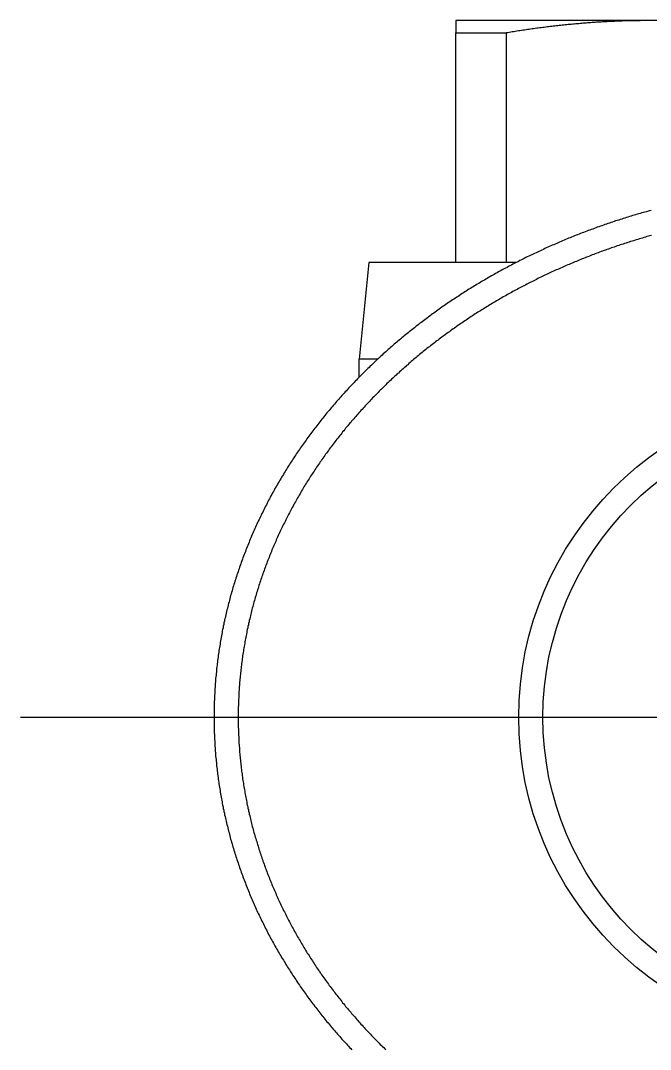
# Model space of a CAD drawing. Extents: x -25.5 to 24.9, y -24.6 to 9.2.
# Drawn here: x 7.87 to 14.38, y -3.43 to 7.2 of the extents above; entities that cross this region are included whole.
import ezdxf

# ---------------------------------------------------------------- set-up
doc = ezdxf.new("R2010")
doc.units = 0
doc.linetypes.add('CENTER', pattern=[50.8, 31.75, -6.35, 6.35, -6.35])
doc.layers.get('0').update_dxf_attribs({"linetype": 'CONTINUOUS'})
doc.layers.add('CENTER', color=1, linetype='CENTER')

msp = doc.modelspace()

# ---------------------------------------------------------------- linework, layer by layer
at = {"color": 7, "linetype": 'CONTINUOUS'}
for p, q in [((14.368, 7.2), (12.368, 7.2)), ((12.368, 7.2), (12.368, 7.073)), ((18.368, 7.2), (14.368, 7.2)), ((12.368, 4.7), (12.368, 7.073)), ((12.368, 7.073), (12.888, 7.073)), ((12.888, 7.073), (12.888, 4.7)), ((11.468, 4.7), (11.368, 3.7)), ((12.992, 4.7), (11.468, 4.7)), ((11.368, 3.514), (11.368, 3.7)), ((11.559, 3.7), (11.368, 3.7))]:
    msp.add_line(p, q, dxfattribs=at)
at = {"color": 7}
for points in [[(14.368, 7.2, 0), (14.352, 7.2, 0), (14.336, 7.2, 0), (14.321, 7.2, 0), (14.305, 7.2, 0), (14.289, 7.2, 0), (14.274, 7.199, 0), (14.258, 7.199, 0), (14.242, 7.199, 0), (14.226, 7.199, 0), (14.211, 7.199, 0), (14.195, 7.198, 0), (14.18, 7.198, 0), (14.164, 7.197, 0), (14.148, 7.197, 0), (14.133, 7.197, 0), (14.117, 7.196, 0), (14.101, 7.196, 0), (14.086, 7.195, 0), (14.07, 7.195, 0), (14.055, 7.194, 0), (14.039, 7.193, 0), (14.024, 7.193, 0), (14.008, 7.192, 0), (13.993, 7.191, 0), (13.977, 7.191, 0), (13.962, 7.19, 0), (13.946, 7.189, 0), (13.931, 7.188, 0), (13.915, 7.188, 0), (13.9, 7.187, 0), (13.885, 7.186, 0), (13.869, 7.185, 0), (13.854, 7.184, 0), (13.838, 7.183, 0), (13.823, 7.182, 0), (13.807, 7.181, 0), (13.792, 7.18, 0), (13.777, 7.179, 0), (13.761, 7.178, 0), (13.746, 7.177, 0), (13.73, 7.176, 0), (13.715, 7.174, 0), (13.699, 7.173, 0), (13.684, 7.172, 0), (13.669, 7.171, 0), (13.653, 7.169, 0), (13.638, 7.168, 0), (13.622, 7.167, 0), (13.607, 7.165, 0), (13.591, 7.164, 0), (13.576, 7.162, 0), (13.561, 7.161, 0), (13.545, 7.159, 0), (13.53, 7.158, 0), (13.514, 7.156, 0), (13.499, 7.155, 0), (13.483, 7.153, 0), (13.468, 7.152, 0), (13.452, 7.15, 0), (13.437, 7.148, 0), (13.421, 7.147, 0), (13.406, 7.145, 0), (13.39, 7.143, 0), (13.375, 7.141, 0), (13.359, 7.14, 0), (13.344, 7.138, 0), (13.328, 7.136, 0), (13.313, 7.134, 0), (13.297, 7.132, 0), (13.282, 7.13, 0), (13.266, 7.128, 0), (13.251, 7.126, 0), (13.235, 7.124, 0), (13.219, 7.122, 0), (13.204, 7.12, 0), (13.188, 7.118, 0), (13.172, 7.116, 0), (13.157, 7.114, 0), (13.141, 7.111, 0), (13.125, 7.109, 0), (13.11, 7.107, 0), (13.094, 7.105, 0), (13.078, 7.102, 0), (13.062, 7.1, 0), (13.046, 7.098, 0), (13.031, 7.095, 0), (13.015, 7.093, 0), (12.999, 7.09, 0), (12.983, 7.088, 0), (12.967, 7.085, 0), (12.951, 7.083, 0), (12.935, 7.08, 0), (12.92, 7.078, 0), (12.904, 7.075, 0), (12.888, 7.073, 0)], [(14.384, 7.2, 0), (14.368, 7.2, 0)], [(14.387, 5.238, 0), (14.371, 5.234, 0), (14.355, 5.23, 0), (14.339, 5.225, 0), (14.323, 5.221, 0), (14.307, 5.216, 0), (14.291, 5.212, 0), (14.275, 5.207, 0), (14.259, 5.202, 0), (14.243, 5.198, 0), (14.227, 5.193, 0), (14.211, 5.188, 0), (14.195, 5.184, 0), (14.179, 5.179, 0), (14.163, 5.174, 0), (14.147, 5.169, 0), (14.131, 5.164, 0), (14.115, 5.159, 0), (14.099, 5.154, 0), (14.083, 5.149, 0), (14.068, 5.144, 0), (14.052, 5.139, 0), (14.036, 5.134, 0), (14.02, 5.129, 0), (14.004, 5.123, 0), (13.988, 5.118, 0), (13.972, 5.113, 0), (13.957, 5.107, 0), (13.941, 5.102, 0), (13.925, 5.097, 0), (13.909, 5.091, 0), (13.893, 5.086, 0), (13.878, 5.08, 0), (13.862, 5.075, 0), (13.846, 5.069, 0), (13.83, 5.064, 0), (13.815, 5.058, 0), (13.799, 5.052, 0), (13.783, 5.046, 0), (13.768, 5.041, 0), (13.752, 5.035, 0), (13.736, 5.029, 0), (13.721, 5.023, 0), (13.705, 5.017, 0), (13.689, 5.011, 0), (13.674, 5.005, 0), (13.658, 4.999, 0), (13.643, 4.993, 0), (13.627, 4.987, 0), (13.612, 4.981, 0), (13.596, 4.975, 0), (13.581, 4.969, 0), (13.565, 4.962, 0), (13.55, 4.956, 0), (13.534, 4.95, 0), (13.519, 4.943, 0), (13.503, 4.937, 0), (13.488, 4.93, 0), (13.472, 4.924, 0), (13.457, 4.917, 0), (13.441, 4.911, 0), (13.426, 4.904, 0), (13.411, 4.898, 0), (13.395, 4.891, 0), (13.38, 4.884, 0), (13.365, 4.878, 0), (13.349, 4.871, 0), (13.334, 4.864, 0), (13.319, 4.857, 0), (13.303, 4.85, 0), (13.288, 4.843, 0), (13.273, 4.836, 0), (13.258, 4.829, 0), (13.242, 4.822, 0), (13.227, 4.815, 0), (13.212, 4.808, 0), (13.197, 4.801, 0), (13.182, 4.794, 0), (13.167, 4.787, 0), (13.152, 4.779, 0), (13.136, 4.772, 0), (13.121, 4.765, 0), (13.106, 4.757, 0), (13.091, 4.75, 0), (13.076, 4.742, 0), (13.061, 4.735, 0), (13.046, 4.727, 0), (13.031, 4.72, 0), (13.016, 4.712, 0), (13.001, 4.705, 0), (12.986, 4.697, 0), (12.972, 4.689, 0), (12.957, 4.682, 0), (12.942, 4.674, 0), (12.927, 4.666, 0), (12.912, 4.658, 0), (12.897, 4.65, 0), (12.882, 4.642, 0), (12.868, 4.634, 0), (12.853, 4.626, 0), (12.838, 4.618, 0), (12.823, 4.61, 0), (12.809, 4.602, 0), (12.794, 4.594, 0), (12.779, 4.586, 0), (12.765, 4.577, 0), (12.75, 4.569, 0), (12.735, 4.561, 0), (12.721, 4.553, 0), (12.706, 4.544, 0), (12.692, 4.536, 0), (12.677, 4.527, 0), (12.663, 4.519, 0), (12.648, 4.51, 0), (12.634, 4.502, 0), (12.619, 4.493, 0), (12.605, 4.484, 0), (12.59, 4.476, 0), (12.576, 4.467, 0), (12.562, 4.458, 0), (12.547, 4.449, 0), (12.533, 4.441, 0), (12.519, 4.432, 0), (12.504, 4.423, 0), (12.49, 4.414, 0), (12.476, 4.405, 0), (12.462, 4.396, 0), (12.448, 4.387, 0), (12.433, 4.378, 0), (12.419, 4.369, 0), (12.405, 4.36, 0), (12.391, 4.35, 0), (12.377, 4.341, 0), (12.363, 4.332, 0), (12.349, 4.322, 0), (12.335, 4.313, 0), (12.321, 4.304, 0), (12.307, 4.294, 0), (12.293, 4.285, 0), (12.279, 4.275, 0), (12.265, 4.266, 0), (12.251, 4.256, 0), (12.238, 4.247, 0), (12.224, 4.237, 0), (12.21, 4.227, 0), (12.196, 4.218, 0), (12.182, 4.208, 0), (12.169, 4.198, 0), (12.155, 4.188, 0), (12.142, 4.178, 0), (12.128, 4.169, 0), (12.114, 4.159, 0), (12.101, 4.149, 0), (12.087, 4.139, 0), (12.074, 4.129, 0), (12.06, 4.119, 0), (12.047, 4.108, 0), (12.033, 4.098, 0), (12.02, 4.088, 0), (12.006, 4.078, 0), (11.993, 4.068, 0), (11.98, 4.057, 0), (11.966, 4.047, 0), (11.953, 4.037, 0), (11.94, 4.026, 0), (11.927, 4.016, 0), (11.914, 4.005, 0), (11.9, 3.995, 0), (11.887, 3.984, 0), (11.874, 3.974, 0), (11.861, 3.963, 0), (11.848, 3.952, 0), (11.835, 3.942, 0), (11.822, 3.931, 0), (11.809, 3.92, 0), (11.796, 3.909, 0), (11.783, 3.899, 0), (11.77, 3.888, 0), (11.758, 3.877, 0), (11.745, 3.866, 0), (11.732, 3.855, 0), (11.719, 3.844, 0), (11.706, 3.833, 0), (11.694, 3.822, 0), (11.681, 3.811, 0), (11.668, 3.8, 0), (11.656, 3.788, 0), (11.643, 3.777, 0), (11.631, 3.766, 0), (11.618, 3.755, 0), (11.606, 3.743, 0), (11.593, 3.732, 0), (11.581, 3.72, 0), (11.569, 3.709, 0), (11.556, 3.698, 0), (11.544, 3.686, 0), (11.532, 3.675, 0), (11.519, 3.663, 0), (11.507, 3.651, 0), (11.495, 3.64, 0), (11.483, 3.628, 0), (11.471, 3.616, 0), (11.459, 3.605, 0), (11.447, 3.593, 0), (11.435, 3.581, 0), (11.423, 3.569, 0), (11.411, 3.557, 0), (11.399, 3.545, 0), (11.387, 3.533, 0), (11.375, 3.521, 0), (11.363, 3.509, 0), (11.351, 3.497, 0), (11.34, 3.485, 0), (11.328, 3.473, 0), (11.316, 3.461, 0), (11.305, 3.449, 0), (11.293, 3.436, 0), (11.281, 3.424, 0), (11.27, 3.412, 0), (11.258, 3.4, 0), (11.247, 3.387, 0), (11.236, 3.375, 0), (11.224, 3.362, 0), (11.213, 3.35, 0), (11.201, 3.337, 0), (11.19, 3.325, 0), (11.179, 3.312, 0), (11.168, 3.3, 0), (11.157, 3.287, 0), (11.146, 3.274, 0), (11.134, 3.262, 0), (11.123, 3.249, 0), (11.112, 3.236, 0), (11.101, 3.223, 0), (11.09, 3.21, 0), (11.079, 3.197, 0), (11.069, 3.185, 0), (11.058, 3.172, 0), (11.047, 3.159, 0), (11.036, 3.146, 0), (11.025, 3.132, 0), (11.015, 3.119, 0), (11.004, 3.106, 0), (10.993, 3.093, 0), (10.983, 3.08, 0), (10.972, 3.067, 0), (10.962, 3.053, 0), (10.951, 3.04, 0), (10.941, 3.027, 0), (10.931, 3.013, 0), (10.92, 3, 0), (10.91, 2.987, 0), (10.9, 2.973, 0), (10.889, 2.96, 0), (10.879, 2.946, 0), (10.869, 2.932, 0), (10.859, 2.919, 0), (10.849, 2.905, 0), (10.839, 2.892, 0), (10.829, 2.878, 0), (10.819, 2.864, 0), (10.809, 2.85, 0), (10.799, 2.837, 0), (10.79, 2.823, 0), (10.78, 2.809, 0), (10.77, 2.795, 0), (10.76, 2.781, 0), (10.751, 2.767, 0), (10.741, 2.753, 0), (10.732, 2.739, 0), (10.722, 2.725, 0), (10.713, 2.711, 0), (10.703, 2.697, 0), (10.694, 2.683, 0), (10.684, 2.668, 0), (10.675, 2.654, 0), (10.666, 2.64, 0), (10.657, 2.626, 0), (10.647, 2.611, 0), (10.638, 2.597, 0), (10.629, 2.583, 0), (10.62, 2.568, 0), (10.611, 2.554, 0), (10.602, 2.539, 0), (10.593, 2.525, 0), (10.585, 2.51, 0), (10.576, 2.495, 0), (10.567, 2.481, 0), (10.558, 2.466, 0), (10.55, 2.452, 0), (10.541, 2.437, 0), (10.532, 2.422, 0), (10.524, 2.407, 0), (10.515, 2.393, 0), (10.507, 2.378, 0), (10.498, 2.363, 0), (10.49, 2.348, 0), (10.482, 2.333, 0), (10.474, 2.318, 0), (10.465, 2.303, 0), (10.457, 2.288, 0), (10.449, 2.273, 0), (10.441, 2.258, 0), (10.433, 2.243, 0), (10.425, 2.228, 0), (10.417, 2.212, 0), (10.409, 2.197, 0), (10.402, 2.182, 0), (10.394, 2.167, 0), (10.386, 2.152, 0), (10.379, 2.136, 0), (10.371, 2.121, 0), (10.363, 2.106, 0), (10.356, 2.09, 0), (10.348, 2.075, 0), (10.341, 2.059, 0), (10.334, 2.044, 0), (10.326, 2.028, 0), (10.319, 2.013, 0), (10.312, 1.997, 0), (10.305, 1.982, 0), (10.298, 1.966, 0), (10.291, 1.95, 0), (10.284, 1.935, 0), (10.277, 1.919, 0), (10.27, 1.903, 0), (10.263, 1.888, 0), (10.256, 1.872, 0), (10.25, 1.856, 0), (10.243, 1.84, 0), (10.236, 1.825, 0), (10.23, 1.809, 0), (10.223, 1.793, 0), (10.217, 1.777, 0), (10.21, 1.761, 0), (10.204, 1.745, 0), (10.198, 1.729, 0), (10.192, 1.713, 0), (10.185, 1.697, 0), (10.179, 1.681, 0), (10.173, 1.665, 0), (10.167, 1.649, 0), (10.161, 1.633, 0), (10.155, 1.617, 0), (10.15, 1.601, 0), (10.144, 1.585, 0), (10.138, 1.569, 0), (10.133, 1.552, 0), (10.127, 1.536, 0), (10.121, 1.52, 0), (10.116, 1.504, 0), (10.11, 1.487, 0), (10.105, 1.471, 0), (10.1, 1.455, 0), (10.095, 1.439, 0), (10.089, 1.422, 0), (10.084, 1.406, 0), (10.079, 1.39, 0), (10.074, 1.373, 0), (10.069, 1.357, 0), (10.064, 1.34, 0), (10.059, 1.324, 0), (10.055, 1.307, 0), (10.05, 1.291, 0), (10.045, 1.274, 0), (10.04, 1.258, 0), (10.036, 1.241, 0), (10.031, 1.225, 0), (10.027, 1.208, 0), (10.023, 1.192, 0), (10.018, 1.175, 0), (10.014, 1.159, 0), (10.01, 1.142, 0), (10.006, 1.125, 0), (10.002, 1.109, 0), (9.998, 1.092, 0), (9.994, 1.075, 0), (9.99, 1.059, 0), (9.986, 1.042, 0), (9.982, 1.025, 0), (9.978, 1.009, 0), (9.975, 0.992, 0), (9.971, 0.975, 0), (9.968, 0.958, 0), (9.964, 0.942, 0), (9.961, 0.925, 0), (9.957, 0.908, 0), (9.954, 0.891, 0), (9.951, 0.875, 0), (9.948, 0.858, 0), (9.945, 0.841, 0), (9.942, 0.824, 0), (9.939, 0.807, 0), (9.936, 0.79, 0), (9.933, 0.773, 0), (9.93, 0.757, 0), (9.927, 0.74, 0), (9.925, 0.723, 0), (9.922, 0.706, 0), (9.919, 0.689, 0), (9.917, 0.672, 0), (9.915, 0.655, 0), (9.912, 0.638, 0), (9.91, 0.621, 0), (9.908, 0.604, 0), (9.905, 0.587, 0), (9.903, 0.57, 0), (9.901, 0.554, 0), (9.899, 0.537, 0), (9.897, 0.52, 0), (9.895, 0.503, 0), (9.894, 0.486, 0), (9.892, 0.469, 0), (9.89, 0.452, 0), (9.889, 0.435, 0), (9.887, 0.418, 0), (9.885, 0.401, 0), (9.884, 0.384, 0), (9.883, 0.367, 0), (9.881, 0.35, 0), (9.88, 0.333, 0), (9.879, 0.315, 0), (9.878, 0.298, 0), (9.877, 0.281, 0), (9.876, 0.264, 0), (9.875, 0.247, 0), (9.874, 0.23, 0), (9.873, 0.213, 0), (9.872, 0.196, 0), (9.872, 0.179, 0), (9.871, 0.162, 0), (9.87, 0.145, 0), (9.87, 0.128, 0), (9.869, 0.111, 0), (9.869, 0.094, 0), (9.869, 0.077, 0), (9.869, 0.06, 0), (9.868, 0.043, 0), (9.868, 0.026, 0), (9.868, 0.009, 0), (9.868, -0.009, 0), (9.868, -0.026, 0), (9.868, -0.043, 0), (9.869, -0.06, 0), (9.869, -0.077, 0), (9.869, -0.094, 0), (9.87, -0.111, 0), (9.87, -0.128, 0), (9.87, -0.145, 0), (9.871, -0.162, 0), (9.872, -0.179, 0), (9.872, -0.196, 0), (9.873, -0.213, 0), (9.874, -0.23, 0), (9.875, -0.247, 0), (9.876, -0.264, 0), (9.877, -0.281, 0), (9.878, -0.298, 0), (9.879, -0.315, 0), (9.88, -0.332, 0), (9.881, -0.35, 0), (9.883, -0.367, 0), (9.884, -0.384, 0), (9.885, -0.401, 0), (9.887, -0.418, 0), (9.889, -0.435, 0), (9.89, -0.452, 0), (9.892, -0.469, 0), (9.894, -0.486, 0), (9.895, -0.503, 0), (9.897, -0.52, 0), (9.899, -0.537, 0), (9.901, -0.553, 0), (9.903, -0.57, 0), (9.905, -0.587, 0), (9.908, -0.604, 0), (9.91, -0.621, 0), (9.912, -0.638, 0), (9.915, -0.655, 0), (9.917, -0.672, 0), (9.919, -0.689, 0), (9.922, -0.706, 0), (9.925, -0.723, 0), (9.927, -0.74, 0), (9.93, -0.757, 0), (9.933, -0.773, 0), (9.936, -0.79, 0), (9.939, -0.807, 0), (9.942, -0.824, 0), (9.945, -0.841, 0), (9.948, -0.858, 0), (9.951, -0.874, 0), (9.954, -0.891, 0), (9.957, -0.908, 0), (9.961, -0.925, 0), (9.964, -0.942, 0), (9.968, -0.958, 0), (9.971, -0.975, 0), (9.975, -0.992, 0), (9.978, -1.009, 0), (9.982, -1.025, 0), (9.986, -1.042, 0), (9.99, -1.059, 0), (9.994, -1.075, 0), (9.998, -1.092, 0), (10.002, -1.109, 0), (10.006, -1.125, 0), (10.01, -1.142, 0), (10.014, -1.159, 0), (10.018, -1.175, 0), (10.023, -1.192, 0), (10.027, -1.208, 0), (10.031, -1.225, 0), (10.036, -1.241, 0), (10.04, -1.258, 0), (10.045, -1.274, 0), (10.05, -1.291, 0), (10.055, -1.307, 0), (10.059, -1.324, 0), (10.064, -1.34, 0), (10.069, -1.357, 0), (10.074, -1.373, 0), (10.079, -1.389, 0), (10.084, -1.406, 0), (10.089, -1.422, 0), (10.095, -1.439, 0), (10.1, -1.455, 0), (10.105, -1.471, 0), (10.111, -1.487, 0), (10.116, -1.504, 0), (10.121, -1.52, 0), (10.127, -1.536, 0), (10.133, -1.552, 0), (10.138, -1.569, 0), (10.144, -1.585, 0), (10.15, -1.601, 0), (10.155, -1.617, 0), (10.161, -1.633, 0), (10.167, -1.649, 0), (10.173, -1.665, 0), (10.179, -1.681, 0), (10.185, -1.697, 0), (10.192, -1.713, 0), (10.198, -1.729, 0), (10.204, -1.745, 0), (10.21, -1.761, 0), (10.217, -1.777, 0), (10.223, -1.793, 0), (10.23, -1.809, 0), (10.236, -1.825, 0), (10.243, -1.84, 0), (10.25, -1.856, 0), (10.256, -1.872, 0), (10.263, -1.888, 0), (10.27, -1.903, 0), (10.277, -1.919, 0), (10.284, -1.935, 0), (10.291, -1.95, 0), (10.298, -1.966, 0), (10.305, -1.982, 0), (10.312, -1.997, 0), (10.319, -2.013, 0), (10.326, -2.028, 0), (10.334, -2.044, 0), (10.341, -2.059, 0), (10.348, -2.075, 0), (10.356, -2.09, 0), (10.363, -2.106, 0), (10.371, -2.121, 0), (10.379, -2.136, 0), (10.386, -2.152, 0), (10.394, -2.167, 0), (10.402, -2.182, 0), (10.409, -2.197, 0), (10.417, -2.212, 0), (10.425, -2.228, 0), (10.433, -2.243, 0), (10.441, -2.258, 0), (10.449, -2.273, 0), (10.457, -2.288, 0), (10.465, -2.303, 0), (10.474, -2.318, 0), (10.482, -2.333, 0), (10.49, -2.348, 0), (10.498, -2.363, 0), (10.507, -2.378, 0), (10.515, -2.392, 0), (10.524, -2.407, 0), (10.532, -2.422, 0), (10.541, -2.437, 0), (10.55, -2.451, 0), (10.558, -2.466, 0), (10.567, -2.481, 0), (10.576, -2.495, 0), (10.585, -2.51, 0), (10.593, -2.524, 0), (10.602, -2.539, 0), (10.611, -2.553, 0), (10.62, -2.568, 0), (10.629, -2.582, 0), (10.638, -2.597, 0), (10.647, -2.611, 0), (10.657, -2.625, 0), (10.666, -2.64, 0), (10.675, -2.654, 0), (10.684, -2.668, 0), (10.694, -2.682, 0), (10.703, -2.697, 0), (10.713, -2.711, 0), (10.722, -2.725, 0), (10.732, -2.739, 0), (10.741, -2.753, 0), (10.751, -2.767, 0), (10.76, -2.781, 0), (10.77, -2.795, 0), (10.78, -2.809, 0), (10.79, -2.823, 0), (10.799, -2.837, 0), (10.809, -2.85, 0), (10.819, -2.864, 0), (10.829, -2.878, 0), (10.839, -2.892, 0), (10.849, -2.905, 0), (10.859, -2.919, 0), (10.869, -2.932, 0), (10.879, -2.946, 0), (10.889, -2.96, 0), (10.9, -2.973, 0), (10.91, -2.987, 0), (10.92, -3, 0), (10.931, -3.013, 0), (10.941, -3.027, 0), (10.951, -3.04, 0), (10.962, -3.053, 0), (10.972, -3.067, 0), (10.983, -3.08, 0), (10.993, -3.093, 0), (11.004, -3.106, 0), (11.015, -3.119, 0), (11.025, -3.133, 0), (11.036, -3.146, 0), (11.047, -3.159, 0), (11.058, -3.172, 0), (11.069, -3.185, 0), (11.079, -3.197, 0), (11.09, -3.21, 0), (11.101, -3.223, 0), (11.112, -3.236, 0), (11.123, -3.249, 0), (11.134, -3.262, 0), (11.146, -3.274, 0), (11.157, -3.287, 0), (11.168, -3.3, 0), (11.179, -3.312, 0), (11.19, -3.325, 0), (11.201, -3.337, 0), (11.213, -3.35, 0), (11.224, -3.362, 0), (11.236, -3.375, 0), (11.247, -3.387, 0), (11.258, -3.4, 0), (11.27, -3.412, 0), (11.281, -3.424, 0), (11.293, -3.436, 0)], [(14.391, 4.98, 0), (14.375, 4.976, 0), (14.36, 4.971, 0), (14.344, 4.967, 0), (14.329, 4.962, 0), (14.313, 4.958, 0), (14.298, 4.953, 0), (14.282, 4.949, 0), (14.267, 4.944, 0), (14.251, 4.939, 0), (14.236, 4.935, 0), (14.221, 4.93, 0), (14.205, 4.925, 0), (14.19, 4.92, 0), (14.174, 4.916, 0), (14.159, 4.911, 0), (14.144, 4.906, 0), (14.128, 4.901, 0), (14.113, 4.896, 0), (14.098, 4.891, 0), (14.082, 4.886, 0), (14.067, 4.881, 0), (14.052, 4.876, 0), (14.037, 4.871, 0), (14.021, 4.865, 0), (14.006, 4.86, 0), (13.991, 4.855, 0), (13.976, 4.85, 0), (13.96, 4.844, 0), (13.945, 4.839, 0), (13.93, 4.834, 0), (13.915, 4.828, 0), (13.9, 4.823, 0), (13.884, 4.817, 0), (13.869, 4.812, 0), (13.854, 4.806, 0), (13.839, 4.801, 0), (13.824, 4.795, 0), (13.809, 4.789, 0), (13.794, 4.784, 0), (13.779, 4.778, 0), (13.764, 4.772, 0), (13.749, 4.766, 0), (13.734, 4.76, 0), (13.719, 4.754, 0), (13.704, 4.749, 0), (13.689, 4.743, 0), (13.674, 4.737, 0), (13.659, 4.731, 0), (13.644, 4.724, 0), (13.629, 4.718, 0), (13.614, 4.712, 0), (13.599, 4.706, 0), (13.584, 4.7, 0), (13.569, 4.694, 0), (13.554, 4.687, 0), (13.54, 4.681, 0), (13.525, 4.675, 0), (13.51, 4.668, 0), (13.495, 4.662, 0), (13.48, 4.655, 0), (13.466, 4.649, 0), (13.451, 4.642, 0), (13.436, 4.636, 0), (13.421, 4.629, 0), (13.406, 4.623, 0), (13.392, 4.616, 0), (13.377, 4.609, 0), (13.362, 4.602, 0), (13.348, 4.596, 0), (13.333, 4.589, 0), (13.319, 4.582, 0), (13.304, 4.575, 0), (13.289, 4.568, 0), (13.275, 4.561, 0), (13.26, 4.554, 0), (13.246, 4.547, 0), (13.231, 4.54, 0), (13.216, 4.533, 0), (13.202, 4.526, 0), (13.188, 4.519, 0), (13.173, 4.511, 0), (13.159, 4.504, 0), (13.144, 4.497, 0), (13.13, 4.49, 0), (13.115, 4.482, 0), (13.101, 4.475, 0), (13.087, 4.467, 0), (13.072, 4.46, 0), (13.058, 4.452, 0), (13.044, 4.445, 0), (13.029, 4.437, 0), (13.015, 4.43, 0), (13.001, 4.422, 0), (12.986, 4.414, 0), (12.972, 4.407, 0), (12.958, 4.399, 0), (12.944, 4.391, 0), (12.93, 4.383, 0), (12.916, 4.375, 0), (12.902, 4.368, 0), (12.887, 4.36, 0), (12.873, 4.352, 0), (12.859, 4.344, 0), (12.845, 4.336, 0), (12.831, 4.328, 0), (12.817, 4.319, 0), (12.803, 4.311, 0), (12.789, 4.303, 0), (12.775, 4.295, 0), (12.761, 4.287, 0), (12.748, 4.278, 0), (12.734, 4.27, 0), (12.72, 4.262, 0), (12.706, 4.253, 0), (12.692, 4.245, 0), (12.678, 4.236, 0), (12.665, 4.228, 0), (12.651, 4.219, 0), (12.637, 4.211, 0), (12.623, 4.202, 0), (12.61, 4.194, 0), (12.596, 4.185, 0), (12.582, 4.176, 0), (12.569, 4.168, 0), (12.555, 4.159, 0), (12.541, 4.15, 0), (12.528, 4.141, 0), (12.514, 4.132, 0), (12.501, 4.123, 0), (12.488, 4.114, 0), (12.474, 4.105, 0), (12.461, 4.096, 0), (12.447, 4.087, 0), (12.434, 4.078, 0), (12.42, 4.069, 0), (12.407, 4.06, 0), (12.394, 4.051, 0), (12.38, 4.042, 0), (12.367, 4.032, 0), (12.354, 4.023, 0), (12.341, 4.014, 0), (12.328, 4.004, 0), (12.314, 3.995, 0), (12.301, 3.985, 0), (12.288, 3.976, 0), (12.275, 3.966, 0), (12.262, 3.957, 0), (12.249, 3.947, 0), (12.236, 3.938, 0), (12.223, 3.928, 0), (12.21, 3.918, 0), (12.197, 3.909, 0), (12.184, 3.899, 0), (12.171, 3.889, 0), (12.158, 3.879, 0), (12.146, 3.87, 0), (12.133, 3.86, 0), (12.12, 3.85, 0), (12.107, 3.84, 0), (12.095, 3.83, 0), (12.082, 3.82, 0), (12.069, 3.81, 0), (12.057, 3.8, 0), (12.044, 3.79, 0), (12.031, 3.779, 0), (12.019, 3.769, 0), (12.006, 3.759, 0), (11.994, 3.749, 0), (11.981, 3.738, 0), (11.969, 3.728, 0), (11.957, 3.718, 0), (11.944, 3.707, 0), (11.932, 3.697, 0), (11.92, 3.686, 0), (11.907, 3.676, 0), (11.895, 3.665, 0), (11.883, 3.655, 0), (11.871, 3.644, 0), (11.858, 3.634, 0), (11.846, 3.623, 0), (11.834, 3.612, 0), (11.822, 3.602, 0), (11.81, 3.591, 0), (11.798, 3.58, 0), (11.786, 3.569, 0), (11.774, 3.558, 0), (11.762, 3.548, 0), (11.75, 3.537, 0), (11.739, 3.526, 0), (11.727, 3.515, 0), (11.715, 3.504, 0), (11.703, 3.493, 0), (11.691, 3.482, 0), (11.68, 3.47, 0), (11.668, 3.459, 0), (11.656, 3.448, 0), (11.645, 3.437, 0), (11.633, 3.426, 0), (11.622, 3.414, 0), (11.61, 3.403, 0), (11.599, 3.392, 0), (11.587, 3.38, 0), (11.576, 3.369, 0), (11.565, 3.357, 0), (11.553, 3.346, 0), (11.542, 3.334, 0), (11.531, 3.323, 0), (11.519, 3.311, 0), (11.508, 3.3, 0), (11.497, 3.288, 0), (11.486, 3.276, 0), (11.475, 3.265, 0), (11.464, 3.253, 0), (11.453, 3.241, 0), (11.442, 3.229, 0), (11.431, 3.218, 0), (11.42, 3.206, 0), (11.409, 3.194, 0), (11.398, 3.182, 0), (11.387, 3.17, 0), (11.376, 3.158, 0), (11.366, 3.146, 0), (11.355, 3.134, 0), (11.344, 3.122, 0), (11.334, 3.11, 0), (11.323, 3.097, 0), (11.312, 3.085, 0), (11.302, 3.073, 0), (11.291, 3.061, 0), (11.281, 3.048, 0), (11.27, 3.036, 0), (11.26, 3.024, 0), (11.25, 3.011, 0), (11.239, 2.999, 0), (11.229, 2.987, 0), (11.219, 2.974, 0), (11.209, 2.962, 0), (11.198, 2.949, 0), (11.188, 2.936, 0), (11.178, 2.924, 0), (11.168, 2.911, 0), (11.158, 2.899, 0), (11.148, 2.886, 0), (11.138, 2.873, 0), (11.128, 2.86, 0), (11.118, 2.848, 0), (11.109, 2.835, 0), (11.099, 2.822, 0), (11.089, 2.809, 0), (11.079, 2.796, 0), (11.07, 2.783, 0), (11.06, 2.77, 0), (11.05, 2.757, 0), (11.041, 2.744, 0), (11.031, 2.731, 0), (11.022, 2.718, 0), (11.012, 2.705, 0), (11.003, 2.692, 0), (10.994, 2.678, 0), (10.984, 2.665, 0), (10.975, 2.652, 0), (10.966, 2.639, 0), (10.957, 2.625, 0), (10.947, 2.612, 0), (10.938, 2.599, 0), (10.929, 2.585, 0), (10.92, 2.572, 0), (10.911, 2.558, 0), (10.902, 2.545, 0), (10.893, 2.531, 0), (10.885, 2.518, 0), (10.876, 2.504, 0), (10.867, 2.491, 0), (10.858, 2.477, 0), (10.85, 2.463, 0), (10.841, 2.449, 0), (10.832, 2.436, 0), (10.824, 2.422, 0), (10.815, 2.408, 0), (10.807, 2.394, 0), (10.798, 2.38, 0), (10.79, 2.367, 0), (10.782, 2.353, 0), (10.773, 2.339, 0), (10.765, 2.325, 0), (10.757, 2.311, 0), (10.749, 2.297, 0), (10.741, 2.283, 0), (10.732, 2.269, 0), (10.724, 2.254, 0), (10.716, 2.24, 0), (10.709, 2.226, 0), (10.701, 2.212, 0), (10.693, 2.198, 0), (10.685, 2.183, 0), (10.677, 2.169, 0), (10.669, 2.155, 0), (10.662, 2.14, 0), (10.654, 2.126, 0), (10.647, 2.112, 0), (10.639, 2.097, 0), (10.632, 2.083, 0), (10.624, 2.068, 0), (10.617, 2.054, 0), (10.61, 2.039, 0), (10.602, 2.025, 0), (10.595, 2.01, 0), (10.588, 1.996, 0), (10.581, 1.981, 0), (10.574, 1.966, 0), (10.567, 1.952, 0), (10.56, 1.937, 0), (10.553, 1.922, 0), (10.546, 1.907, 0), (10.539, 1.893, 0), (10.532, 1.878, 0), (10.525, 1.863, 0), (10.519, 1.848, 0), (10.512, 1.833, 0), (10.506, 1.818, 0), (10.499, 1.804, 0), (10.493, 1.789, 0), (10.486, 1.774, 0), (10.48, 1.759, 0), (10.473, 1.744, 0), (10.467, 1.729, 0), (10.461, 1.714, 0), (10.455, 1.699, 0), (10.449, 1.684, 0), (10.443, 1.668, 0), (10.437, 1.653, 0), (10.431, 1.638, 0), (10.425, 1.623, 0), (10.419, 1.608, 0), (10.413, 1.593, 0), (10.407, 1.577, 0), (10.402, 1.562, 0), (10.396, 1.547, 0), (10.39, 1.532, 0), (10.385, 1.516, 0), (10.38, 1.501, 0), (10.374, 1.486, 0), (10.369, 1.47, 0), (10.363, 1.455, 0), (10.358, 1.44, 0), (10.353, 1.424, 0), (10.348, 1.409, 0), (10.343, 1.393, 0), (10.338, 1.378, 0), (10.333, 1.362, 0), (10.328, 1.347, 0), (10.323, 1.331, 0), (10.318, 1.316, 0), (10.313, 1.3, 0), (10.308, 1.285, 0), (10.304, 1.269, 0), (10.299, 1.254, 0), (10.295, 1.238, 0), (10.29, 1.222, 0), (10.286, 1.207, 0), (10.281, 1.191, 0), (10.277, 1.175, 0), (10.273, 1.16, 0), (10.269, 1.144, 0), (10.264, 1.128, 0), (10.26, 1.113, 0), (10.256, 1.097, 0), (10.252, 1.081, 0), (10.248, 1.065, 0), (10.245, 1.05, 0), (10.241, 1.034, 0), (10.237, 1.018, 0), (10.233, 1.002, 0), (10.23, 0.986, 0), (10.226, 0.971, 0), (10.223, 0.955, 0), (10.219, 0.939, 0), (10.216, 0.923, 0), (10.212, 0.907, 0), (10.209, 0.891, 0), (10.206, 0.875, 0), (10.203, 0.86, 0), (10.2, 0.844, 0), (10.197, 0.828, 0), (10.194, 0.812, 0), (10.191, 0.796, 0), (10.188, 0.78, 0), (10.185, 0.764, 0), (10.182, 0.748, 0), (10.179, 0.732, 0), (10.177, 0.716, 0), (10.174, 0.7, 0), (10.172, 0.684, 0), (10.169, 0.668, 0), (10.167, 0.652, 0), (10.164, 0.636, 0), (10.162, 0.62, 0), (10.16, 0.604, 0), (10.158, 0.588, 0), (10.155, 0.572, 0), (10.153, 0.556, 0), (10.151, 0.54, 0), (10.149, 0.524, 0), (10.148, 0.508, 0), (10.146, 0.492, 0), (10.144, 0.476, 0), (10.142, 0.46, 0), (10.141, 0.443, 0), (10.139, 0.427, 0), (10.137, 0.411, 0), (10.136, 0.395, 0), (10.134, 0.379, 0), (10.133, 0.363, 0), (10.132, 0.347, 0), (10.131, 0.331, 0), (10.129, 0.315, 0), (10.128, 0.299, 0), (10.127, 0.282, 0), (10.126, 0.266, 0), (10.125, 0.25, 0), (10.124, 0.234, 0), (10.124, 0.218, 0), (10.123, 0.202, 0), (10.122, 0.186, 0), (10.121, 0.169, 0), (10.121, 0.153, 0), (10.12, 0.137, 0), (10.12, 0.121, 0), (10.119, 0.105, 0), (10.119, 0.089, 0), (10.119, 0.073, 0), (10.118, 0.057, 0), (10.118, 0.04, 0), (10.118, 0.024, 0), (10.118, 0.008, 0), (10.118, -0.008, 0), (10.118, -0.024, 0), (10.118, -0.04, 0), (10.118, -0.056, 0), (10.119, -0.073, 0), (10.119, -0.089, 0), (10.119, -0.105, 0), (10.12, -0.121, 0), (10.12, -0.137, 0), (10.121, -0.153, 0), (10.121, -0.169, 0), (10.122, -0.186, 0), (10.123, -0.202, 0), (10.124, -0.218, 0), (10.124, -0.234, 0), (10.125, -0.25, 0), (10.126, -0.266, 0), (10.127, -0.282, 0), (10.128, -0.299, 0), (10.13, -0.315, 0), (10.131, -0.331, 0), (10.132, -0.347, 0), (10.133, -0.363, 0), (10.135, -0.379, 0), (10.136, -0.395, 0), (10.137, -0.411, 0), (10.139, -0.427, 0), (10.141, -0.443, 0), (10.142, -0.46, 0), (10.144, -0.476, 0), (10.146, -0.492, 0), (10.148, -0.508, 0), (10.149, -0.524, 0), (10.151, -0.54, 0), (10.153, -0.556, 0), (10.155, -0.572, 0), (10.158, -0.588, 0), (10.16, -0.604, 0), (10.162, -0.62, 0), (10.164, -0.636, 0), (10.167, -0.652, 0), (10.169, -0.668, 0), (10.172, -0.684, 0), (10.174, -0.7, 0), (10.177, -0.716, 0), (10.179, -0.732, 0), (10.182, -0.748, 0), (10.185, -0.764, 0), (10.188, -0.78, 0), (10.191, -0.796, 0), (10.194, -0.812, 0), (10.197, -0.828, 0), (10.2, -0.844, 0), (10.203, -0.86, 0), (10.206, -0.875, 0), (10.209, -0.891, 0), (10.212, -0.907, 0), (10.216, -0.923, 0), (10.219, -0.939, 0), (10.223, -0.955, 0), (10.226, -0.971, 0), (10.23, -0.986, 0), (10.233, -1.002, 0), (10.237, -1.018, 0), (10.241, -1.034, 0), (10.245, -1.05, 0), (10.248, -1.065, 0), (10.252, -1.081, 0), (10.256, -1.097, 0), (10.26, -1.113, 0), (10.264, -1.128, 0), (10.269, -1.144, 0), (10.273, -1.16, 0), (10.277, -1.175, 0), (10.281, -1.191, 0), (10.286, -1.207, 0), (10.29, -1.222, 0), (10.295, -1.238, 0), (10.299, -1.254, 0), (10.304, -1.269, 0), (10.309, -1.285, 0), (10.313, -1.3, 0), (10.318, -1.316, 0), (10.323, -1.331, 0), (10.328, -1.347, 0), (10.333, -1.362, 0), (10.338, -1.378, 0), (10.343, -1.393, 0), (10.348, -1.409, 0), (10.353, -1.424, 0), (10.358, -1.439, 0), (10.363, -1.455, 0), (10.369, -1.47, 0), (10.374, -1.486, 0), (10.38, -1.501, 0), (10.385, -1.516, 0), (10.39, -1.532, 0), (10.396, -1.547, 0), (10.402, -1.562, 0), (10.407, -1.577, 0), (10.413, -1.593, 0), (10.419, -1.608, 0), (10.425, -1.623, 0), (10.431, -1.638, 0), (10.437, -1.653, 0), (10.443, -1.668, 0), (10.449, -1.683, 0), (10.455, -1.699, 0), (10.461, -1.714, 0), (10.467, -1.729, 0), (10.473, -1.744, 0), (10.48, -1.759, 0), (10.486, -1.774, 0), (10.493, -1.789, 0), (10.499, -1.804, 0), (10.506, -1.818, 0), (10.512, -1.833, 0), (10.519, -1.848, 0), (10.525, -1.863, 0), (10.532, -1.878, 0), (10.539, -1.893, 0), (10.546, -1.907, 0), (10.553, -1.922, 0), (10.56, -1.937, 0), (10.567, -1.952, 0), (10.574, -1.966, 0), (10.581, -1.981, 0), (10.588, -1.996, 0), (10.595, -2.01, 0), (10.602, -2.025, 0), (10.61, -2.039, 0), (10.617, -2.054, 0), (10.624, -2.068, 0), (10.632, -2.083, 0), (10.639, -2.097, 0), (10.647, -2.112, 0), (10.654, -2.126, 0), (10.662, -2.14, 0), (10.669, -2.155, 0), (10.677, -2.169, 0), (10.685, -2.183, 0), (10.693, -2.198, 0), (10.701, -2.212, 0), (10.709, -2.226, 0), (10.716, -2.24, 0), (10.724, -2.254, 0), (10.732, -2.268, 0), (10.741, -2.283, 0), (10.749, -2.297, 0), (10.757, -2.311, 0), (10.765, -2.325, 0), (10.773, -2.339, 0), (10.782, -2.353, 0), (10.79, -2.366, 0), (10.798, -2.38, 0), (10.807, -2.394, 0), (10.815, -2.408, 0), (10.824, -2.422, 0), (10.832, -2.436, 0), (10.841, -2.449, 0), (10.85, -2.463, 0), (10.858, -2.477, 0), (10.867, -2.49, 0), (10.876, -2.504, 0), (10.885, -2.518, 0), (10.893, -2.531, 0), (10.902, -2.545, 0), (10.911, -2.558, 0), (10.92, -2.572, 0), (10.929, -2.585, 0), (10.938, -2.599, 0), (10.947, -2.612, 0), (10.957, -2.625, 0), (10.966, -2.639, 0), (10.975, -2.652, 0), (10.984, -2.665, 0), (10.994, -2.678, 0), (11.003, -2.692, 0), (11.012, -2.705, 0), (11.022, -2.718, 0), (11.031, -2.731, 0), (11.041, -2.744, 0), (11.05, -2.757, 0), (11.06, -2.77, 0), (11.07, -2.783, 0), (11.079, -2.796, 0), (11.089, -2.809, 0), (11.099, -2.822, 0), (11.109, -2.835, 0), (11.118, -2.848, 0), (11.128, -2.86, 0), (11.138, -2.873, 0), (11.148, -2.886, 0), (11.158, -2.899, 0), (11.168, -2.911, 0), (11.178, -2.924, 0), (11.188, -2.937, 0), (11.198, -2.949, 0), (11.209, -2.962, 0), (11.219, -2.974, 0), (11.229, -2.987, 0), (11.239, -2.999, 0), (11.25, -3.011, 0), (11.26, -3.024, 0), (11.271, -3.036, 0), (11.281, -3.048, 0), (11.291, -3.061, 0), (11.302, -3.073, 0), (11.312, -3.085, 0), (11.323, -3.097, 0), (11.334, -3.11, 0), (11.344, -3.122, 0), (11.355, -3.134, 0), (11.366, -3.146, 0), (11.376, -3.158, 0), (11.387, -3.17, 0), (11.398, -3.182, 0), (11.409, -3.194, 0), (11.42, -3.206, 0), (11.431, -3.218, 0), (11.442, -3.229, 0), (11.453, -3.241, 0), (11.464, -3.253, 0), (11.475, -3.265, 0), (11.486, -3.276, 0), (11.497, -3.288, 0), (11.508, -3.3, 0), (11.519, -3.311, 0), (11.531, -3.323, 0), (11.542, -3.334, 0), (11.553, -3.346, 0), (11.565, -3.357, 0), (11.576, -3.369, 0), (11.587, -3.38, 0), (11.599, -3.392, 0), (11.61, -3.403, 0), (11.622, -3.414, 0), (11.633, -3.426, 0), (11.645, -3.437, 0)]]:
    msp.add_polyline3d(points, dxfattribs=at)
at = {"color": 7, "linetype": 'CONTINUOUS'}
for radius in [3.35, 3.1]:
    msp.add_circle((16.368, 0), radius, dxfattribs=at)
at = {"layer": 'CENTER', "color": 1, "linetype": 'CENTER'}
msp.add_line((7.868, 0), (24.868, 0), dxfattribs=at)

doc.saveas('drawing.dxf')
